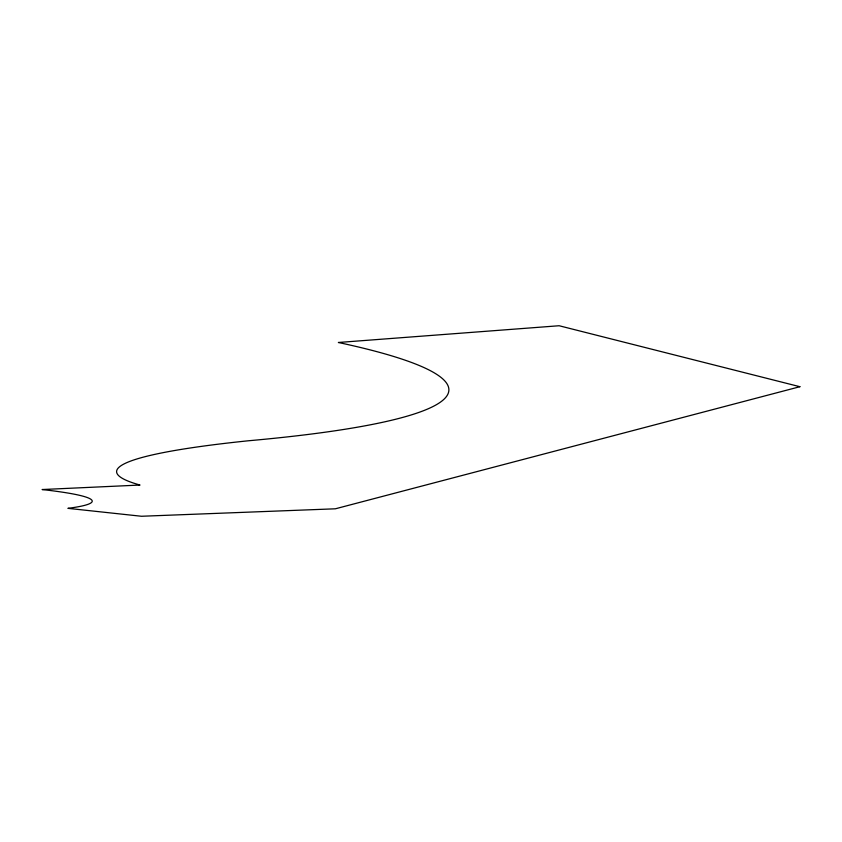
<?xml version="1.0" encoding="UTF-8"?>
<svg xmlns="http://www.w3.org/2000/svg" width="842" height="842" viewBox="0 0 842 842"><rect width="100%" height="100%" fill="white"/><g stroke="black" fill="none" stroke-linecap="round" stroke-linejoin="round"><path stroke-width="1.26" d="M799.9 386.71L335.369 508.8L141.488 516.262L67.897 508.347A233.192 17.208 1.1 0 0 42.1 489.539L140.025 485.045A560.298 47.184 -0.2 0 1 248.253 440.787A748.633 83.895 1.8 0 0 338.358 342.483L559.12 325.738L799.9 386.71"/></g></svg>
